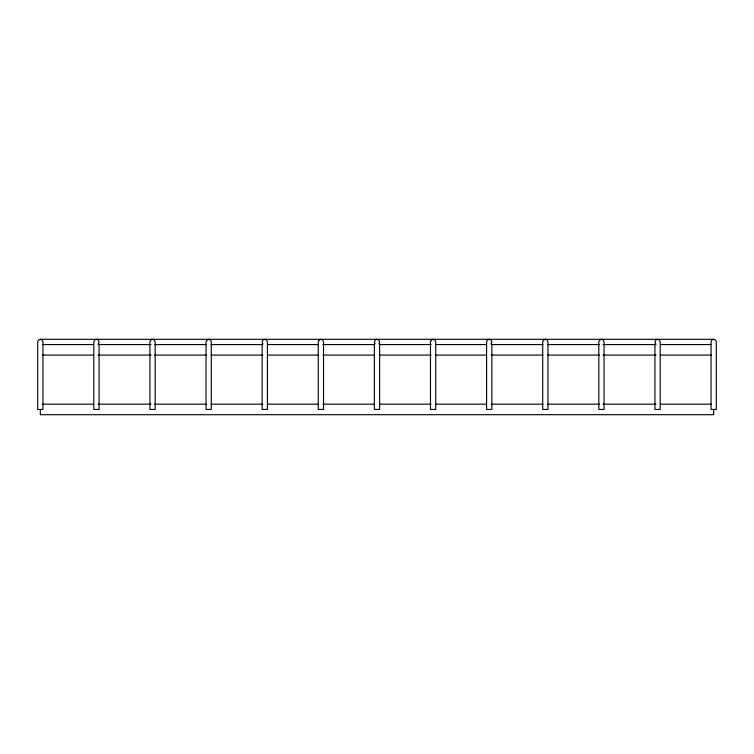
<?xml version="1.0" encoding="UTF-8"?>
<svg xmlns="http://www.w3.org/2000/svg" width="754" height="754" viewBox="0 0 754 754"><rect width="100%" height="100%" fill="white"/><g stroke="black" fill="none" stroke-linecap="round" stroke-linejoin="round"><path stroke-width="1.13" d="M98.303 343.786L99.076 341.93L98.303 340.073L96.446 339.3L94.58 340.073L93.807 341.93L93.807 409.441L99.076 409.441L99.076 344.088M378.857 343.786L379.63 341.93L378.857 340.073L377 339.3L375.143 340.073L374.37 341.93L375.143 343.786M491.08 343.786L491.853 341.93L491.08 340.073L489.223 339.3L487.367 340.073L486.594 341.93L486.594 409.441L491.853 409.441L491.853 344.088M40.33 339.3L38.473 340.073L37.7 341.93L37.7 409.441L42.959 409.441L42.959 341.93L42.186 340.073L40.33 339.3L713.67 339.3L715.527 340.073L716.3 341.93L716.3 409.441L711.041 409.441L711.041 341.93L711.814 340.073L713.67 339.3M42.686 344.559L93.298 344.559M98.011 344.559L150.988 344.559M154.513 344.559L206.313 344.559M211.016 344.559L262.816 344.559M267.519 344.559L318.141 344.559M322.853 344.559L374.644 344.559M379.356 344.559L431.147 344.559M435.859 344.559L486.481 344.559M491.184 344.559L542.984 344.559M547.687 344.559L599.487 344.559M603.011 344.559L655.989 344.559M660.702 344.559L711.314 344.559M42.686 355.077L93.298 355.077M98.011 355.077L150.988 355.077M154.513 355.077L206.313 355.077M211.016 355.077L262.816 355.077M267.519 355.077L318.141 355.077M322.853 355.077L374.644 355.077M379.356 355.077L431.147 355.077M435.859 355.077L486.481 355.077M491.184 355.077L542.984 355.077M547.687 355.077L599.487 355.077M603.011 355.077L655.989 355.077M660.702 355.077L711.314 355.077M42.686 404.182L93.298 404.182M98.011 404.182L150.988 404.182M154.513 404.182L206.313 404.182M211.016 404.182L262.816 404.182M267.519 404.182L318.141 404.182M322.853 404.182L374.644 404.182M379.356 404.182L431.147 404.182M435.859 404.182L486.481 404.182M491.184 404.182L542.984 404.182M547.687 404.182L599.487 404.182M603.011 404.182L655.989 404.182M660.702 404.182L711.314 404.182M655.697 343.786L654.924 341.93L655.697 340.073L657.554 339.3L659.42 340.073L660.193 341.93L660.193 409.441L654.924 409.441L654.924 344.088M262.92 343.786L262.147 341.93L262.92 340.073L264.777 339.3L266.633 340.073L267.406 341.93L267.406 409.441L262.147 409.441L262.147 344.088M713.67 409.441L713.67 414.7L40.33 414.7L40.33 409.441M379.63 344.088L379.63 409.441L374.37 409.441L374.37 344.088M150.696 340.073L149.923 341.93L149.923 409.441L155.183 409.441L155.183 341.93L154.41 340.073L152.553 339.3L150.696 340.073M206.803 340.073L206.03 341.93L206.03 409.441L211.299 409.441L211.299 341.93L210.526 340.073L208.669 339.3L206.803 340.073M319.027 340.073L318.254 341.93L318.254 409.441L323.523 409.441L323.523 341.93L322.75 340.073L320.893 339.3L319.027 340.073M431.25 340.073L430.477 341.93L430.477 409.441L435.746 409.441L435.746 341.93L434.973 340.073L433.107 339.3L431.25 340.073M543.474 340.073L542.701 341.93L542.701 409.441L547.969 409.441L547.969 341.93L547.197 340.073L545.331 339.3L543.474 340.073M599.59 340.073L598.817 341.93L598.817 409.441L604.077 409.441L604.077 341.93L603.304 340.073L601.447 339.3L599.59 340.073"/></g></svg>
